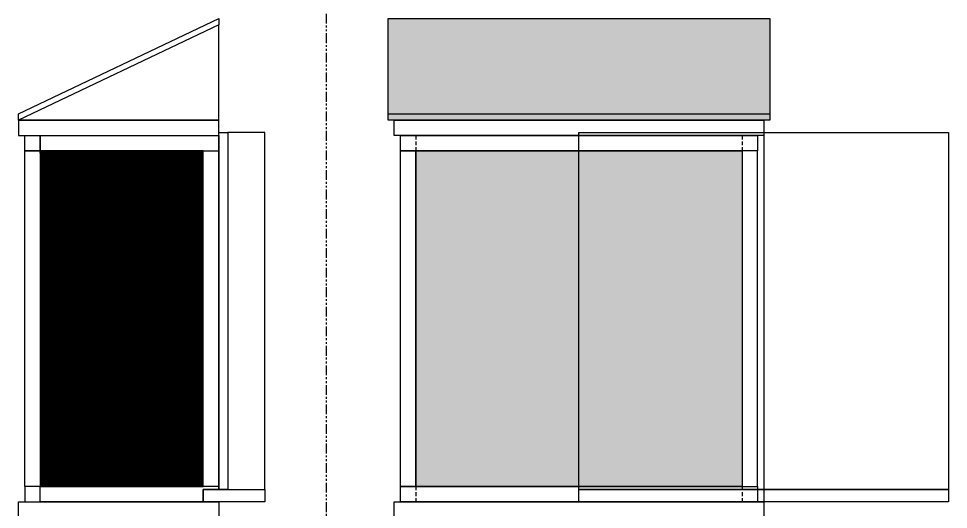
# Model space of a CAD drawing. Header units: millimetres. Extents: x -1000 to 2020, y -1000 to 2310.
# Drawn here: x -1000 to 2020, y 715 to 2310 of the extents above; entities that cross this region are included whole.
import ezdxf

# ---------------------------------------------------------------- set-up
doc = ezdxf.new("R2010")
doc.units = ezdxf.units.MM
doc.linetypes.add('DASHED', pattern=[19.05, 12.7, -6.35])
doc.linetypes.add('PHANTOM', pattern=[63.5, 31.75, -6.35, 6.35, -6.35, 6.35, -6.35])
for name, color, linetype, true_color in [('@Axes', 7, 'PHANTOM', 0xffffff), ('Box', 2, 'Continuous', 0xffff00), ('Hidden Lines', 7, 'DASHED', 0xffffff)]:
    doc.layers.add(name, color=color, linetype=linetype, true_color=true_color)
for name, color, linetype, lineweight, true_color in [('Background', 1, 'Continuous', 25, 0xff0000), ('Bracket', 7, 'Continuous', 25, 0xffffff), ('Canopy', 94, 'Continuous', 25, 0x008000)]:
    doc.layers.add(name, color=color, linetype=linetype, lineweight=lineweight, true_color=true_color)
pattern_1 = [(45, (0, 0), (-0.0883883476, 0.0883883476), [])]

msp = doc.modelspace()

# ---------------------------------------------------------------- hatches: boundary and pattern name
at = {"layer": 'Box'}
h = msp.add_hatch(dxfattribs=at)
h.set_pattern_fill('NET', color=256, scale=10, style=0)
h.set_pattern_definition(pattern_1)
h.paths.add_polyline_path([(-400, 790), (-400, 1880), (-930, 1880), (-930, 790)])
h = msp.add_hatch(dxfattribs=at)
h.set_pattern_fill('NET', color=256, scale=10, style=0)
h.set_pattern_definition(pattern_1)
h.paths.add_polyline_path([(290, 1880), (290, 790), (1350, 790), (1350, 1880)])
at = {"layer": 'Canopy'}
h = msp.add_hatch(dxfattribs=at)
h.set_pattern_fill('AR-RSHKE', color=256, style=0)
h.set_pattern_definition(pattern_1)
h.paths.add_polyline_path([(1440, 2310), (1440, 1980), (200, 1980), (200, 2310)])

# ---------------------------------------------------------------- linework, layer by layer
at = {"layer": '@Axes'}
msp.add_xline((0, 0), (0, 1), dxfattribs=at)
at = {"layer": 'Background'}
for p, q in [((-350, 1940), (-320, 1940)), ((-350, 780), (-350, 1940)), ((-200, 1940), (-320, 1940)), ((-320, 1940), (-320, 780)), ((-320, 1940), (-320, 780)), ((-200, 780), (-200, 1940)), ((820, 1940), (2020, 1940)), ((820, 780), (820, 1940)), ((1420, 1940), (1420, 740)), ((2020, 1940), (2020, 780)), ((-400, 740), (-400, 780)), ((-400, 780), (-200, 780)), ((-320, 780), (-350, 780)), ((-320, 780), (-200, 780)), ((-200, 780), (-200, 740)), ((2020, 780), (820, 780)), ((820, 780), (2020, 780)), ((820, 740), (820, 780)), ((2020, 780), (2020, 740)), ((-200, 740), (-400, 740)), ((2020, 740), (820, 740))]:
    msp.add_line(p, q, dxfattribs=at)
at = {"layer": 'Box'}
for p, q in [((-350, 1980), (-1000, 1980)), ((-1000, 1980), (-1000, 1930)), ((-350, 1930), (-350, 1980)), ((220, 1980), (1420, 1980)), ((220, 1930), (220, 1980)), ((1420, 1980), (1420, 1930)), ((-1000, 1930), (-350, 1930)), ((-980, 1930), (-930, 1930)), ((-980, 1880), (-980, 1930)), ((-930, 1930), (-930, 1880)), ((-930, 1930), (-350, 1930)), ((-930, 1880), (-930, 1930)), ((-350, 1930), (-350, 1880)), ((1420, 1930), (220, 1930)), ((240, 1930), (1400, 1930)), ((240, 1880), (240, 1930)), ((1400, 1930), (1400, 1880)), ((-930, 1880), (-980, 1880)), ((-980, 1880), (-930, 1880)), ((-980, 790), (-980, 1880)), ((-400, 1880), (-930, 1880)), ((-930, 1880), (-930, 790)), ((-400, 1880), (-350, 1880)), ((-400, 790), (-400, 1880)), ((-350, 1880), (-350, 790)), ((1400, 1880), (240, 1880)), ((240, 1880), (290, 1880)), ((240, 790), (240, 1880)), ((290, 1880), (290, 790)), ((290, 1880), (1350, 1880)), ((290, 790), (290, 1880)), ((1400, 1880), (1350, 1880)), ((1350, 1880), (1350, 790)), ((1350, 1880), (1350, 790)), ((1400, 790), (1400, 1880)), ((-930, 790), (-980, 790)), ((-980, 790), (-980, 740)), ((-930, 790), (-980, 790)), ((-930, 740), (-930, 790)), ((-930, 790), (-400, 790)), ((-350, 790), (-400, 790)), ((-350, 790), (-350, 780)), ((240, 790), (1400, 790)), ((240, 740), (240, 790)), ((290, 790), (240, 790)), ((1350, 790), (290, 790)), ((1350, 790), (1400, 790)), ((1400, 790), (1400, 740)), ((-350, 780), (-400, 780)), ((-400, 780), (-400, 740)), ((-980, 740), (-930, 740)), ((-400, 740), (-930, 740)), ((1400, 740), (240, 740))]:
    msp.add_line(p, q, dxfattribs=at)
at = {"layer": 'Bracket'}
for p, q in [((-1000, 740), (-350, 740)), ((-1000, 690), (-1000, 740)), ((-350, 740), (-350, 690)), ((220, 740), (1420, 740)), ((220, 690), (220, 740)), ((1420, 740), (1420, 690))]:
    msp.add_line(p, q, dxfattribs=at)
at = {"layer": 'Canopy'}
for p, q in [((-1000, 2000), (-350, 2310)), ((-350, 2310), (-350, 2290)), ((200, 2310), (1440, 2310)), ((200, 1980), (200, 2310)), ((1440, 2310), (1440, 1980)), ((-350, 2290), (-1000, 1980)), ((-350, 1980), (-350, 2290)), ((-1000, 1980), (-1000, 2000)), ((200, 2000), (1440, 2000)), ((-1000, 1980), (-350, 1980)), ((1440, 1980), (200, 1980))]:
    msp.add_line(p, q, dxfattribs=at)
at = {"layer": 'Hidden Lines'}
for p, q in [((290, 1930), (290, 1880)), ((1350, 1930), (1350, 1880)), ((290, 790), (290, 740)), ((1350, 790), (1350, 740))]:
    msp.add_line(p, q, dxfattribs=at)

doc.saveas('drawing.dxf')
